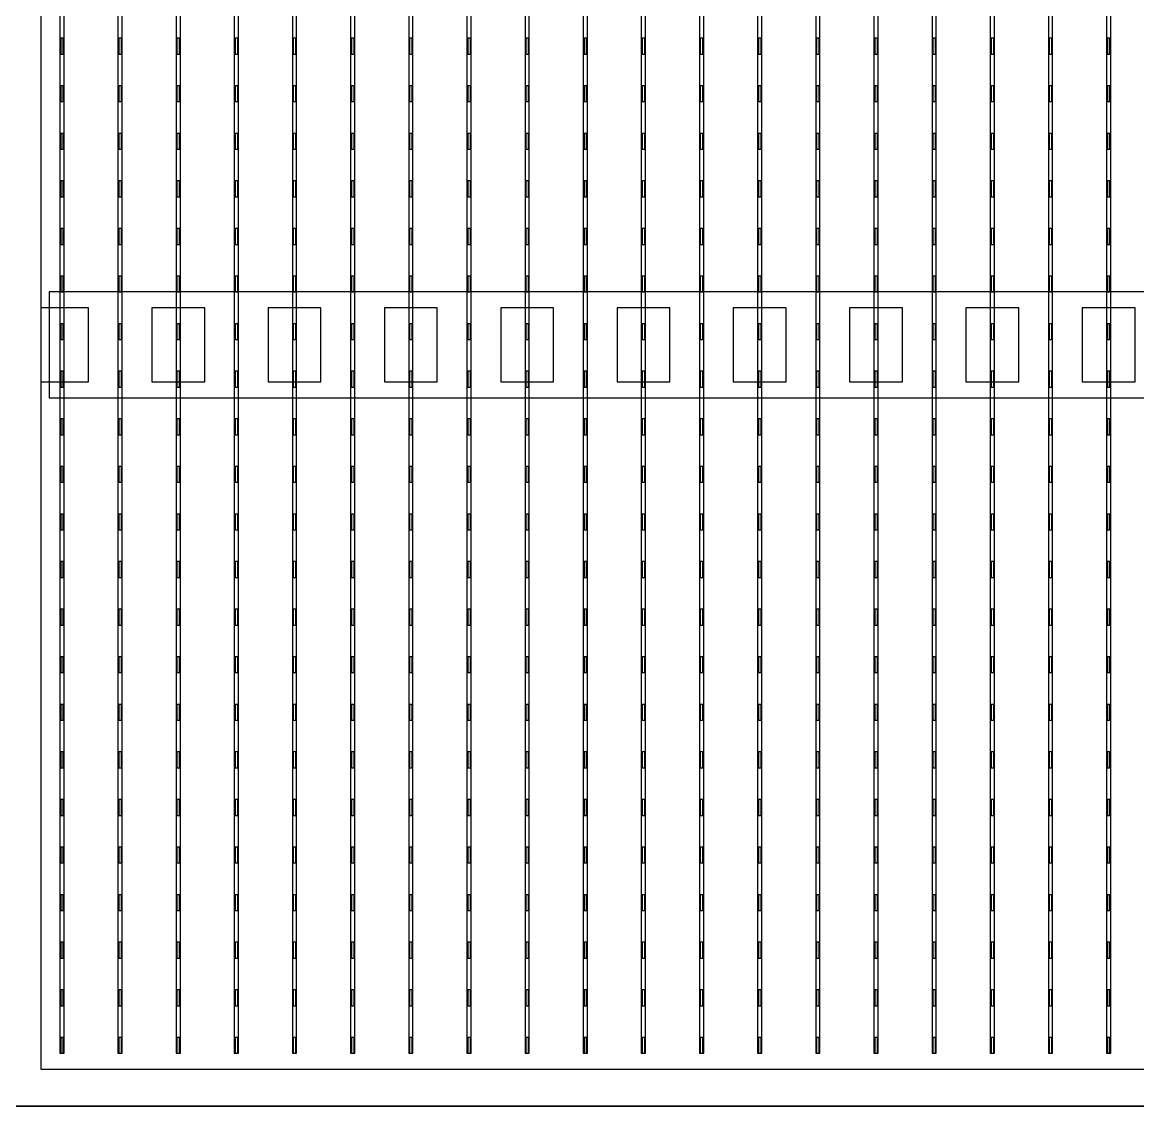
# Model space of a CAD drawing. Header units: millimetres. Extents: x -18 to 142, y -7 to 153.
# Drawn here: x 104.14 to 114.7, y 41.12 to 51.55 of the extents above; entities that cross this region are included whole.
import ezdxf

# ---------------------------------------------------------------- set-up
doc = ezdxf.new("R2010")
doc.units = ezdxf.units.MM
for name, color, linetype in [('BUSBARS', 3, 'Continuous'), ('CELLS', 5, 'Continuous'), ('CONTACT_PADS', 2, 'Continuous'), ('DICING', 4, 'Continuous'), ('FINGERS', 1, 'Continuous'), ('INSULATION', 2, 'Continuous')]:
    doc.layers.add(name, color=color, linetype=linetype)

msp = doc.modelspace()

# ---------------------------------------------------------------- linework, layer by layer
at = {"layer": 'BUSBARS'}
msp.add_lwpolyline([(124.44, 48), (124.44, 49), (104.4, 49), (104.4, 48), (124.44, 48)], close=True, dxfattribs=at)
at = {"layer": 'CELLS'}
for points in [[(124.87, 41.3), (124.87, 62.2), (103.97, 62.2), (103.97, 41.3), (124.87, 41.3)], [(124.87, 20.4), (124.87, 41.3), (103.97, 41.3), (103.97, 20.4), (124.87, 20.4)]]:
    msp.add_lwpolyline(points, close=True, dxfattribs=at)
at = {"layer": 'CONTACT_PADS'}
for points in [[(104.533, 51.25), (104.533, 51.4), (104.508, 51.4), (104.508, 51.25), (104.533, 51.25)], [(105.083, 51.25), (105.083, 51.4), (105.058, 51.4), (105.058, 51.25), (105.083, 51.25)], [(105.633, 51.25), (105.633, 51.4), (105.608, 51.4), (105.608, 51.25), (105.633, 51.25)], [(106.183, 51.25), (106.183, 51.4), (106.158, 51.4), (106.158, 51.25), (106.183, 51.25)], [(106.733, 51.25), (106.733, 51.4), (106.708, 51.4), (106.708, 51.25), (106.733, 51.25)], [(107.283, 51.25), (107.283, 51.4), (107.258, 51.4), (107.258, 51.25), (107.283, 51.25)], [(107.833, 51.25), (107.833, 51.4), (107.808, 51.4), (107.808, 51.25), (107.833, 51.25)], [(108.383, 51.25), (108.383, 51.4), (108.358, 51.4), (108.358, 51.25), (108.383, 51.25)], [(108.933, 51.25), (108.933, 51.4), (108.908, 51.4), (108.908, 51.25), (108.933, 51.25)], [(109.483, 51.25), (109.483, 51.4), (109.458, 51.4), (109.458, 51.25), (109.483, 51.25)], [(110.033, 51.25), (110.033, 51.4), (110.008, 51.4), (110.008, 51.25), (110.033, 51.25)], [(110.583, 51.25), (110.583, 51.4), (110.558, 51.4), (110.558, 51.25), (110.583, 51.25)], [(111.133, 51.25), (111.133, 51.4), (111.108, 51.4), (111.108, 51.25), (111.133, 51.25)], [(111.683, 51.25), (111.683, 51.4), (111.658, 51.4), (111.658, 51.25), (111.683, 51.25)], [(112.233, 51.25), (112.233, 51.4), (112.208, 51.4), (112.208, 51.25), (112.233, 51.25)], [(112.783, 51.25), (112.783, 51.4), (112.758, 51.4), (112.758, 51.25), (112.783, 51.25)], [(113.333, 51.25), (113.333, 51.4), (113.308, 51.4), (113.308, 51.25), (113.333, 51.25)], [(113.883, 51.25), (113.883, 51.4), (113.858, 51.4), (113.858, 51.25), (113.883, 51.25)], [(114.433, 51.25), (114.433, 51.4), (114.408, 51.4), (114.408, 51.25), (114.433, 51.25)], [(104.533, 50.8), (104.533, 50.95), (104.508, 50.95), (104.508, 50.8), (104.533, 50.8)], [(105.083, 50.8), (105.083, 50.95), (105.058, 50.95), (105.058, 50.8), (105.083, 50.8)], [(105.633, 50.8), (105.633, 50.95), (105.608, 50.95), (105.608, 50.8), (105.633, 50.8)], [(106.183, 50.8), (106.183, 50.95), (106.158, 50.95), (106.158, 50.8), (106.183, 50.8)], [(106.733, 50.8), (106.733, 50.95), (106.708, 50.95), (106.708, 50.8), (106.733, 50.8)], [(107.283, 50.8), (107.283, 50.95), (107.258, 50.95), (107.258, 50.8), (107.283, 50.8)], [(107.833, 50.8), (107.833, 50.95), (107.808, 50.95), (107.808, 50.8), (107.833, 50.8)], [(108.383, 50.8), (108.383, 50.95), (108.358, 50.95), (108.358, 50.8), (108.383, 50.8)], [(108.933, 50.8), (108.933, 50.95), (108.908, 50.95), (108.908, 50.8), (108.933, 50.8)], [(109.483, 50.8), (109.483, 50.95), (109.458, 50.95), (109.458, 50.8), (109.483, 50.8)], [(110.033, 50.8), (110.033, 50.95), (110.008, 50.95), (110.008, 50.8), (110.033, 50.8)], [(110.583, 50.8), (110.583, 50.95), (110.558, 50.95), (110.558, 50.8), (110.583, 50.8)], [(111.133, 50.8), (111.133, 50.95), (111.108, 50.95), (111.108, 50.8), (111.133, 50.8)], [(111.683, 50.8), (111.683, 50.95), (111.658, 50.95), (111.658, 50.8), (111.683, 50.8)], [(112.233, 50.8), (112.233, 50.95), (112.208, 50.95), (112.208, 50.8), (112.233, 50.8)], [(112.783, 50.8), (112.783, 50.95), (112.758, 50.95), (112.758, 50.8), (112.783, 50.8)], [(113.333, 50.8), (113.333, 50.95), (113.308, 50.95), (113.308, 50.8), (113.333, 50.8)], [(113.883, 50.8), (113.883, 50.95), (113.858, 50.95), (113.858, 50.8), (113.883, 50.8)], [(114.433, 50.8), (114.433, 50.95), (114.408, 50.95), (114.408, 50.8), (114.433, 50.8)], [(104.533, 50.35), (104.533, 50.5), (104.508, 50.5), (104.508, 50.35), (104.533, 50.35)], [(105.083, 50.35), (105.083, 50.5), (105.058, 50.5), (105.058, 50.35), (105.083, 50.35)], [(105.633, 50.35), (105.633, 50.5), (105.608, 50.5), (105.608, 50.35), (105.633, 50.35)], [(106.183, 50.35), (106.183, 50.5), (106.158, 50.5), (106.158, 50.35), (106.183, 50.35)], [(106.733, 50.35), (106.733, 50.5), (106.708, 50.5), (106.708, 50.35), (106.733, 50.35)], [(107.283, 50.35), (107.283, 50.5), (107.258, 50.5), (107.258, 50.35), (107.283, 50.35)], [(107.833, 50.35), (107.833, 50.5), (107.808, 50.5), (107.808, 50.35), (107.833, 50.35)], [(108.383, 50.35), (108.383, 50.5), (108.358, 50.5), (108.358, 50.35), (108.383, 50.35)], [(108.933, 50.35), (108.933, 50.5), (108.908, 50.5), (108.908, 50.35), (108.933, 50.35)], [(109.483, 50.35), (109.483, 50.5), (109.458, 50.5), (109.458, 50.35), (109.483, 50.35)], [(110.033, 50.35), (110.033, 50.5), (110.008, 50.5), (110.008, 50.35), (110.033, 50.35)], [(110.583, 50.35), (110.583, 50.5), (110.558, 50.5), (110.558, 50.35), (110.583, 50.35)], [(111.133, 50.35), (111.133, 50.5), (111.108, 50.5), (111.108, 50.35), (111.133, 50.35)], [(111.683, 50.35), (111.683, 50.5), (111.658, 50.5), (111.658, 50.35), (111.683, 50.35)], [(112.233, 50.35), (112.233, 50.5), (112.208, 50.5), (112.208, 50.35), (112.233, 50.35)], [(112.783, 50.35), (112.783, 50.5), (112.758, 50.5), (112.758, 50.35), (112.783, 50.35)], [(113.333, 50.35), (113.333, 50.5), (113.308, 50.5), (113.308, 50.35), (113.333, 50.35)], [(113.883, 50.35), (113.883, 50.5), (113.858, 50.5), (113.858, 50.35), (113.883, 50.35)], [(114.433, 50.35), (114.433, 50.5), (114.408, 50.5), (114.408, 50.35), (114.433, 50.35)], [(104.533, 49.9), (104.533, 50.05), (104.508, 50.05), (104.508, 49.9), (104.533, 49.9)], [(105.083, 49.9), (105.083, 50.05), (105.058, 50.05), (105.058, 49.9), (105.083, 49.9)], [(105.633, 49.9), (105.633, 50.05), (105.608, 50.05), (105.608, 49.9), (105.633, 49.9)], [(106.183, 49.9), (106.183, 50.05), (106.158, 50.05), (106.158, 49.9), (106.183, 49.9)], [(106.733, 49.9), (106.733, 50.05), (106.708, 50.05), (106.708, 49.9), (106.733, 49.9)], [(107.283, 49.9), (107.283, 50.05), (107.258, 50.05), (107.258, 49.9), (107.283, 49.9)], [(107.833, 49.9), (107.833, 50.05), (107.808, 50.05), (107.808, 49.9), (107.833, 49.9)], [(108.383, 49.9), (108.383, 50.05), (108.358, 50.05), (108.358, 49.9), (108.383, 49.9)], [(108.933, 49.9), (108.933, 50.05), (108.908, 50.05), (108.908, 49.9), (108.933, 49.9)], [(109.483, 49.9), (109.483, 50.05), (109.458, 50.05), (109.458, 49.9), (109.483, 49.9)], [(110.033, 49.9), (110.033, 50.05), (110.008, 50.05), (110.008, 49.9), (110.033, 49.9)], [(110.583, 49.9), (110.583, 50.05), (110.558, 50.05), (110.558, 49.9), (110.583, 49.9)], [(111.133, 49.9), (111.133, 50.05), (111.108, 50.05), (111.108, 49.9), (111.133, 49.9)], [(111.683, 49.9), (111.683, 50.05), (111.658, 50.05), (111.658, 49.9), (111.683, 49.9)], [(112.233, 49.9), (112.233, 50.05), (112.208, 50.05), (112.208, 49.9), (112.233, 49.9)], [(112.783, 49.9), (112.783, 50.05), (112.758, 50.05), (112.758, 49.9), (112.783, 49.9)], [(113.333, 49.9), (113.333, 50.05), (113.308, 50.05), (113.308, 49.9), (113.333, 49.9)], [(113.883, 49.9), (113.883, 50.05), (113.858, 50.05), (113.858, 49.9), (113.883, 49.9)], [(114.433, 49.9), (114.433, 50.05), (114.408, 50.05), (114.408, 49.9), (114.433, 49.9)], [(104.533, 49.45), (104.533, 49.6), (104.508, 49.6), (104.508, 49.45), (104.533, 49.45)], [(105.083, 49.45), (105.083, 49.6), (105.058, 49.6), (105.058, 49.45), (105.083, 49.45)], [(105.633, 49.45), (105.633, 49.6), (105.608, 49.6), (105.608, 49.45), (105.633, 49.45)], [(106.183, 49.45), (106.183, 49.6), (106.158, 49.6), (106.158, 49.45), (106.183, 49.45)], [(106.733, 49.45), (106.733, 49.6), (106.708, 49.6), (106.708, 49.45), (106.733, 49.45)], [(107.283, 49.45), (107.283, 49.6), (107.258, 49.6), (107.258, 49.45), (107.283, 49.45)], [(107.833, 49.45), (107.833, 49.6), (107.808, 49.6), (107.808, 49.45), (107.833, 49.45)], [(108.383, 49.45), (108.383, 49.6), (108.358, 49.6), (108.358, 49.45), (108.383, 49.45)], [(108.933, 49.45), (108.933, 49.6), (108.908, 49.6), (108.908, 49.45), (108.933, 49.45)], [(109.483, 49.45), (109.483, 49.6), (109.458, 49.6), (109.458, 49.45), (109.483, 49.45)], [(110.033, 49.45), (110.033, 49.6), (110.008, 49.6), (110.008, 49.45), (110.033, 49.45)], [(110.583, 49.45), (110.583, 49.6), (110.558, 49.6), (110.558, 49.45), (110.583, 49.45)], [(111.133, 49.45), (111.133, 49.6), (111.108, 49.6), (111.108, 49.45), (111.133, 49.45)], [(111.683, 49.45), (111.683, 49.6), (111.658, 49.6), (111.658, 49.45), (111.683, 49.45)], [(112.233, 49.45), (112.233, 49.6), (112.208, 49.6), (112.208, 49.45), (112.233, 49.45)], [(112.783, 49.45), (112.783, 49.6), (112.758, 49.6), (112.758, 49.45), (112.783, 49.45)], [(113.333, 49.45), (113.333, 49.6), (113.308, 49.6), (113.308, 49.45), (113.333, 49.45)], [(113.883, 49.45), (113.883, 49.6), (113.858, 49.6), (113.858, 49.45), (113.883, 49.45)], [(114.433, 49.45), (114.433, 49.6), (114.408, 49.6), (114.408, 49.45), (114.433, 49.45)], [(104.533, 49), (104.533, 49.15), (104.508, 49.15), (104.508, 49), (104.533, 49)], [(105.083, 49), (105.083, 49.15), (105.058, 49.15), (105.058, 49), (105.083, 49)], [(105.633, 49), (105.633, 49.15), (105.608, 49.15), (105.608, 49), (105.633, 49)], [(106.183, 49), (106.183, 49.15), (106.158, 49.15), (106.158, 49), (106.183, 49)], [(106.733, 49), (106.733, 49.15), (106.708, 49.15), (106.708, 49), (106.733, 49)], [(107.283, 49), (107.283, 49.15), (107.258, 49.15), (107.258, 49), (107.283, 49)], [(107.833, 49), (107.833, 49.15), (107.808, 49.15), (107.808, 49), (107.833, 49)], [(108.383, 49), (108.383, 49.15), (108.358, 49.15), (108.358, 49), (108.383, 49)], [(108.933, 49), (108.933, 49.15), (108.908, 49.15), (108.908, 49), (108.933, 49)], [(109.483, 49), (109.483, 49.15), (109.458, 49.15), (109.458, 49), (109.483, 49)], [(110.033, 49), (110.033, 49.15), (110.008, 49.15), (110.008, 49), (110.033, 49)], [(110.583, 49), (110.583, 49.15), (110.558, 49.15), (110.558, 49), (110.583, 49)], [(111.133, 49), (111.133, 49.15), (111.108, 49.15), (111.108, 49), (111.133, 49)], [(111.683, 49), (111.683, 49.15), (111.658, 49.15), (111.658, 49), (111.683, 49)], [(112.233, 49), (112.233, 49.15), (112.208, 49.15), (112.208, 49), (112.233, 49)], [(112.783, 49), (112.783, 49.15), (112.758, 49.15), (112.758, 49), (112.783, 49)], [(113.333, 49), (113.333, 49.15), (113.308, 49.15), (113.308, 49), (113.333, 49)], [(113.883, 49), (113.883, 49.15), (113.858, 49.15), (113.858, 49), (113.883, 49)], [(114.433, 49), (114.433, 49.15), (114.408, 49.15), (114.408, 49), (114.433, 49)], [(104.533, 48.55), (104.533, 48.7), (104.508, 48.7), (104.508, 48.55), (104.533, 48.55)], [(105.083, 48.55), (105.083, 48.7), (105.058, 48.7), (105.058, 48.55), (105.083, 48.55)], [(105.633, 48.55), (105.633, 48.7), (105.608, 48.7), (105.608, 48.55), (105.633, 48.55)], [(106.183, 48.55), (106.183, 48.7), (106.158, 48.7), (106.158, 48.55), (106.183, 48.55)], [(106.733, 48.55), (106.733, 48.7), (106.708, 48.7), (106.708, 48.55), (106.733, 48.55)], [(107.283, 48.55), (107.283, 48.7), (107.258, 48.7), (107.258, 48.55), (107.283, 48.55)], [(107.833, 48.55), (107.833, 48.7), (107.808, 48.7), (107.808, 48.55), (107.833, 48.55)], [(108.383, 48.55), (108.383, 48.7), (108.358, 48.7), (108.358, 48.55), (108.383, 48.55)], [(108.933, 48.55), (108.933, 48.7), (108.908, 48.7), (108.908, 48.55), (108.933, 48.55)], [(109.483, 48.55), (109.483, 48.7), (109.458, 48.7), (109.458, 48.55), (109.483, 48.55)], [(110.033, 48.55), (110.033, 48.7), (110.008, 48.7), (110.008, 48.55), (110.033, 48.55)], [(110.583, 48.55), (110.583, 48.7), (110.558, 48.7), (110.558, 48.55), (110.583, 48.55)], [(111.133, 48.55), (111.133, 48.7), (111.108, 48.7), (111.108, 48.55), (111.133, 48.55)], [(111.683, 48.55), (111.683, 48.7), (111.658, 48.7), (111.658, 48.55), (111.683, 48.55)], [(112.233, 48.55), (112.233, 48.7), (112.208, 48.7), (112.208, 48.55), (112.233, 48.55)], [(112.783, 48.55), (112.783, 48.7), (112.758, 48.7), (112.758, 48.55), (112.783, 48.55)], [(113.333, 48.55), (113.333, 48.7), (113.308, 48.7), (113.308, 48.55), (113.333, 48.55)], [(113.883, 48.55), (113.883, 48.7), (113.858, 48.7), (113.858, 48.55), (113.883, 48.55)], [(114.433, 48.55), (114.433, 48.7), (114.408, 48.7), (114.408, 48.55), (114.433, 48.55)], [(104.533, 48.1), (104.533, 48.25), (104.508, 48.25), (104.508, 48.1), (104.533, 48.1)], [(105.083, 48.1), (105.083, 48.25), (105.058, 48.25), (105.058, 48.1), (105.083, 48.1)], [(105.633, 48.1), (105.633, 48.25), (105.608, 48.25), (105.608, 48.1), (105.633, 48.1)], [(106.183, 48.1), (106.183, 48.25), (106.158, 48.25), (106.158, 48.1), (106.183, 48.1)], [(106.733, 48.1), (106.733, 48.25), (106.708, 48.25), (106.708, 48.1), (106.733, 48.1)], [(107.283, 48.1), (107.283, 48.25), (107.258, 48.25), (107.258, 48.1), (107.283, 48.1)], [(107.833, 48.1), (107.833, 48.25), (107.808, 48.25), (107.808, 48.1), (107.833, 48.1)], [(108.383, 48.1), (108.383, 48.25), (108.358, 48.25), (108.358, 48.1), (108.383, 48.1)], [(108.933, 48.1), (108.933, 48.25), (108.908, 48.25), (108.908, 48.1), (108.933, 48.1)], [(109.483, 48.1), (109.483, 48.25), (109.458, 48.25), (109.458, 48.1), (109.483, 48.1)], [(110.033, 48.1), (110.033, 48.25), (110.008, 48.25), (110.008, 48.1), (110.033, 48.1)], [(110.583, 48.1), (110.583, 48.25), (110.558, 48.25), (110.558, 48.1), (110.583, 48.1)], [(111.133, 48.1), (111.133, 48.25), (111.108, 48.25), (111.108, 48.1), (111.133, 48.1)], [(111.683, 48.1), (111.683, 48.25), (111.658, 48.25), (111.658, 48.1), (111.683, 48.1)], [(112.233, 48.1), (112.233, 48.25), (112.208, 48.25), (112.208, 48.1), (112.233, 48.1)], [(112.783, 48.1), (112.783, 48.25), (112.758, 48.25), (112.758, 48.1), (112.783, 48.1)], [(113.333, 48.1), (113.333, 48.25), (113.308, 48.25), (113.308, 48.1), (113.333, 48.1)], [(113.883, 48.1), (113.883, 48.25), (113.858, 48.25), (113.858, 48.1), (113.883, 48.1)], [(114.433, 48.1), (114.433, 48.25), (114.408, 48.25), (114.408, 48.1), (114.433, 48.1)], [(104.533, 47.65), (104.533, 47.8), (104.508, 47.8), (104.508, 47.65), (104.533, 47.65)], [(105.083, 47.65), (105.083, 47.8), (105.058, 47.8), (105.058, 47.65), (105.083, 47.65)], [(105.633, 47.65), (105.633, 47.8), (105.608, 47.8), (105.608, 47.65), (105.633, 47.65)], [(106.183, 47.65), (106.183, 47.8), (106.158, 47.8), (106.158, 47.65), (106.183, 47.65)], [(106.733, 47.65), (106.733, 47.8), (106.708, 47.8), (106.708, 47.65), (106.733, 47.65)], [(107.283, 47.65), (107.283, 47.8), (107.258, 47.8), (107.258, 47.65), (107.283, 47.65)], [(107.833, 47.65), (107.833, 47.8), (107.808, 47.8), (107.808, 47.65), (107.833, 47.65)], [(108.383, 47.65), (108.383, 47.8), (108.358, 47.8), (108.358, 47.65), (108.383, 47.65)], [(108.933, 47.65), (108.933, 47.8), (108.908, 47.8), (108.908, 47.65), (108.933, 47.65)], [(109.483, 47.65), (109.483, 47.8), (109.458, 47.8), (109.458, 47.65), (109.483, 47.65)], [(110.033, 47.65), (110.033, 47.8), (110.008, 47.8), (110.008, 47.65), (110.033, 47.65)], [(110.583, 47.65), (110.583, 47.8), (110.558, 47.8), (110.558, 47.65), (110.583, 47.65)], [(111.133, 47.65), (111.133, 47.8), (111.108, 47.8), (111.108, 47.65), (111.133, 47.65)], [(111.683, 47.65), (111.683, 47.8), (111.658, 47.8), (111.658, 47.65), (111.683, 47.65)], [(112.233, 47.65), (112.233, 47.8), (112.208, 47.8), (112.208, 47.65), (112.233, 47.65)], [(112.783, 47.65), (112.783, 47.8), (112.758, 47.8), (112.758, 47.65), (112.783, 47.65)], [(113.333, 47.65), (113.333, 47.8), (113.308, 47.8), (113.308, 47.65), (113.333, 47.65)], [(113.883, 47.65), (113.883, 47.8), (113.858, 47.8), (113.858, 47.65), (113.883, 47.65)], [(114.433, 47.65), (114.433, 47.8), (114.408, 47.8), (114.408, 47.65), (114.433, 47.65)], [(104.533, 47.2), (104.533, 47.35), (104.508, 47.35), (104.508, 47.2), (104.533, 47.2)], [(105.083, 47.2), (105.083, 47.35), (105.058, 47.35), (105.058, 47.2), (105.083, 47.2)], [(105.633, 47.2), (105.633, 47.35), (105.608, 47.35), (105.608, 47.2), (105.633, 47.2)], [(106.183, 47.2), (106.183, 47.35), (106.158, 47.35), (106.158, 47.2), (106.183, 47.2)], [(106.733, 47.2), (106.733, 47.35), (106.708, 47.35), (106.708, 47.2), (106.733, 47.2)], [(107.283, 47.2), (107.283, 47.35), (107.258, 47.35), (107.258, 47.2), (107.283, 47.2)], [(107.833, 47.2), (107.833, 47.35), (107.808, 47.35), (107.808, 47.2), (107.833, 47.2)], [(108.383, 47.2), (108.383, 47.35), (108.358, 47.35), (108.358, 47.2), (108.383, 47.2)], [(108.933, 47.2), (108.933, 47.35), (108.908, 47.35), (108.908, 47.2), (108.933, 47.2)], [(109.483, 47.2), (109.483, 47.35), (109.458, 47.35), (109.458, 47.2), (109.483, 47.2)], [(110.033, 47.2), (110.033, 47.35), (110.008, 47.35), (110.008, 47.2), (110.033, 47.2)], [(110.583, 47.2), (110.583, 47.35), (110.558, 47.35), (110.558, 47.2), (110.583, 47.2)], [(111.133, 47.2), (111.133, 47.35), (111.108, 47.35), (111.108, 47.2), (111.133, 47.2)], [(111.683, 47.2), (111.683, 47.35), (111.658, 47.35), (111.658, 47.2), (111.683, 47.2)], [(112.233, 47.2), (112.233, 47.35), (112.208, 47.35), (112.208, 47.2), (112.233, 47.2)], [(112.783, 47.2), (112.783, 47.35), (112.758, 47.35), (112.758, 47.2), (112.783, 47.2)], [(113.333, 47.2), (113.333, 47.35), (113.308, 47.35), (113.308, 47.2), (113.333, 47.2)], [(113.883, 47.2), (113.883, 47.35), (113.858, 47.35), (113.858, 47.2), (113.883, 47.2)], [(114.433, 47.2), (114.433, 47.35), (114.408, 47.35), (114.408, 47.2), (114.433, 47.2)], [(104.533, 46.75), (104.533, 46.9), (104.508, 46.9), (104.508, 46.75), (104.533, 46.75)], [(105.083, 46.75), (105.083, 46.9), (105.058, 46.9), (105.058, 46.75), (105.083, 46.75)], [(105.633, 46.75), (105.633, 46.9), (105.608, 46.9), (105.608, 46.75), (105.633, 46.75)], [(106.183, 46.75), (106.183, 46.9), (106.158, 46.9), (106.158, 46.75), (106.183, 46.75)], [(106.733, 46.75), (106.733, 46.9), (106.708, 46.9), (106.708, 46.75), (106.733, 46.75)], [(107.283, 46.75), (107.283, 46.9), (107.258, 46.9), (107.258, 46.75), (107.283, 46.75)], [(107.833, 46.75), (107.833, 46.9), (107.808, 46.9), (107.808, 46.75), (107.833, 46.75)], [(108.383, 46.75), (108.383, 46.9), (108.358, 46.9), (108.358, 46.75), (108.383, 46.75)], [(108.933, 46.75), (108.933, 46.9), (108.908, 46.9), (108.908, 46.75), (108.933, 46.75)], [(109.483, 46.75), (109.483, 46.9), (109.458, 46.9), (109.458, 46.75), (109.483, 46.75)], [(110.033, 46.75), (110.033, 46.9), (110.008, 46.9), (110.008, 46.75), (110.033, 46.75)], [(110.583, 46.75), (110.583, 46.9), (110.558, 46.9), (110.558, 46.75), (110.583, 46.75)], [(111.133, 46.75), (111.133, 46.9), (111.108, 46.9), (111.108, 46.75), (111.133, 46.75)], [(111.683, 46.75), (111.683, 46.9), (111.658, 46.9), (111.658, 46.75), (111.683, 46.75)], [(112.233, 46.75), (112.233, 46.9), (112.208, 46.9), (112.208, 46.75), (112.233, 46.75)], [(112.783, 46.75), (112.783, 46.9), (112.758, 46.9), (112.758, 46.75), (112.783, 46.75)], [(113.333, 46.75), (113.333, 46.9), (113.308, 46.9), (113.308, 46.75), (113.333, 46.75)], [(113.883, 46.75), (113.883, 46.9), (113.858, 46.9), (113.858, 46.75), (113.883, 46.75)], [(114.433, 46.75), (114.433, 46.9), (114.408, 46.9), (114.408, 46.75), (114.433, 46.75)], [(104.533, 46.3), (104.533, 46.45), (104.508, 46.45), (104.508, 46.3), (104.533, 46.3)], [(105.083, 46.3), (105.083, 46.45), (105.058, 46.45), (105.058, 46.3), (105.083, 46.3)], [(105.633, 46.3), (105.633, 46.45), (105.608, 46.45), (105.608, 46.3), (105.633, 46.3)], [(106.183, 46.3), (106.183, 46.45), (106.158, 46.45), (106.158, 46.3), (106.183, 46.3)], [(106.733, 46.3), (106.733, 46.45), (106.708, 46.45), (106.708, 46.3), (106.733, 46.3)], [(107.283, 46.3), (107.283, 46.45), (107.258, 46.45), (107.258, 46.3), (107.283, 46.3)], [(107.833, 46.3), (107.833, 46.45), (107.808, 46.45), (107.808, 46.3), (107.833, 46.3)], [(108.383, 46.3), (108.383, 46.45), (108.358, 46.45), (108.358, 46.3), (108.383, 46.3)], [(108.933, 46.3), (108.933, 46.45), (108.908, 46.45), (108.908, 46.3), (108.933, 46.3)], [(109.483, 46.3), (109.483, 46.45), (109.458, 46.45), (109.458, 46.3), (109.483, 46.3)], [(110.033, 46.3), (110.033, 46.45), (110.008, 46.45), (110.008, 46.3), (110.033, 46.3)], [(110.583, 46.3), (110.583, 46.45), (110.558, 46.45), (110.558, 46.3), (110.583, 46.3)], [(111.133, 46.3), (111.133, 46.45), (111.108, 46.45), (111.108, 46.3), (111.133, 46.3)], [(111.683, 46.3), (111.683, 46.45), (111.658, 46.45), (111.658, 46.3), (111.683, 46.3)], [(112.233, 46.3), (112.233, 46.45), (112.208, 46.45), (112.208, 46.3), (112.233, 46.3)], [(112.783, 46.3), (112.783, 46.45), (112.758, 46.45), (112.758, 46.3), (112.783, 46.3)], [(113.333, 46.3), (113.333, 46.45), (113.308, 46.45), (113.308, 46.3), (113.333, 46.3)], [(113.883, 46.3), (113.883, 46.45), (113.858, 46.45), (113.858, 46.3), (113.883, 46.3)], [(114.433, 46.3), (114.433, 46.45), (114.408, 46.45), (114.408, 46.3), (114.433, 46.3)], [(104.533, 45.85), (104.533, 46), (104.508, 46), (104.508, 45.85), (104.533, 45.85)], [(105.083, 45.85), (105.083, 46), (105.058, 46), (105.058, 45.85), (105.083, 45.85)], [(105.633, 45.85), (105.633, 46), (105.608, 46), (105.608, 45.85), (105.633, 45.85)], [(106.183, 45.85), (106.183, 46), (106.158, 46), (106.158, 45.85), (106.183, 45.85)], [(106.733, 45.85), (106.733, 46), (106.708, 46), (106.708, 45.85), (106.733, 45.85)], [(107.283, 45.85), (107.283, 46), (107.258, 46), (107.258, 45.85), (107.283, 45.85)], [(107.833, 45.85), (107.833, 46), (107.808, 46), (107.808, 45.85), (107.833, 45.85)], [(108.383, 45.85), (108.383, 46), (108.358, 46), (108.358, 45.85), (108.383, 45.85)], [(108.933, 45.85), (108.933, 46), (108.908, 46), (108.908, 45.85), (108.933, 45.85)], [(109.483, 45.85), (109.483, 46), (109.458, 46), (109.458, 45.85), (109.483, 45.85)], [(110.033, 45.85), (110.033, 46), (110.008, 46), (110.008, 45.85), (110.033, 45.85)], [(110.583, 45.85), (110.583, 46), (110.558, 46), (110.558, 45.85), (110.583, 45.85)], [(111.133, 45.85), (111.133, 46), (111.108, 46), (111.108, 45.85), (111.133, 45.85)], [(111.683, 45.85), (111.683, 46), (111.658, 46), (111.658, 45.85), (111.683, 45.85)], [(112.233, 45.85), (112.233, 46), (112.208, 46), (112.208, 45.85), (112.233, 45.85)], [(112.783, 45.85), (112.783, 46), (112.758, 46), (112.758, 45.85), (112.783, 45.85)], [(113.333, 45.85), (113.333, 46), (113.308, 46), (113.308, 45.85), (113.333, 45.85)], [(113.883, 45.85), (113.883, 46), (113.858, 46), (113.858, 45.85), (113.883, 45.85)], [(114.433, 45.85), (114.433, 46), (114.408, 46), (114.408, 45.85), (114.433, 45.85)], [(104.533, 45.4), (104.533, 45.55), (104.508, 45.55), (104.508, 45.4), (104.533, 45.4)], [(105.083, 45.4), (105.083, 45.55), (105.058, 45.55), (105.058, 45.4), (105.083, 45.4)], [(105.633, 45.4), (105.633, 45.55), (105.608, 45.55), (105.608, 45.4), (105.633, 45.4)], [(106.183, 45.4), (106.183, 45.55), (106.158, 45.55), (106.158, 45.4), (106.183, 45.4)], [(106.733, 45.4), (106.733, 45.55), (106.708, 45.55), (106.708, 45.4), (106.733, 45.4)], [(107.283, 45.4), (107.283, 45.55), (107.258, 45.55), (107.258, 45.4), (107.283, 45.4)], [(107.833, 45.4), (107.833, 45.55), (107.808, 45.55), (107.808, 45.4), (107.833, 45.4)], [(108.383, 45.4), (108.383, 45.55), (108.358, 45.55), (108.358, 45.4), (108.383, 45.4)], [(108.933, 45.4), (108.933, 45.55), (108.908, 45.55), (108.908, 45.4), (108.933, 45.4)], [(109.483, 45.4), (109.483, 45.55), (109.458, 45.55), (109.458, 45.4), (109.483, 45.4)], [(110.033, 45.4), (110.033, 45.55), (110.008, 45.55), (110.008, 45.4), (110.033, 45.4)], [(110.583, 45.4), (110.583, 45.55), (110.558, 45.55), (110.558, 45.4), (110.583, 45.4)], [(111.133, 45.4), (111.133, 45.55), (111.108, 45.55), (111.108, 45.4), (111.133, 45.4)], [(111.683, 45.4), (111.683, 45.55), (111.658, 45.55), (111.658, 45.4), (111.683, 45.4)], [(112.233, 45.4), (112.233, 45.55), (112.208, 45.55), (112.208, 45.4), (112.233, 45.4)], [(112.783, 45.4), (112.783, 45.55), (112.758, 45.55), (112.758, 45.4), (112.783, 45.4)], [(113.333, 45.4), (113.333, 45.55), (113.308, 45.55), (113.308, 45.4), (113.333, 45.4)], [(113.883, 45.4), (113.883, 45.55), (113.858, 45.55), (113.858, 45.4), (113.883, 45.4)], [(114.433, 45.4), (114.433, 45.55), (114.408, 45.55), (114.408, 45.4), (114.433, 45.4)], [(104.533, 44.95), (104.533, 45.1), (104.508, 45.1), (104.508, 44.95), (104.533, 44.95)], [(105.083, 44.95), (105.083, 45.1), (105.058, 45.1), (105.058, 44.95), (105.083, 44.95)], [(105.633, 44.95), (105.633, 45.1), (105.608, 45.1), (105.608, 44.95), (105.633, 44.95)], [(106.183, 44.95), (106.183, 45.1), (106.158, 45.1), (106.158, 44.95), (106.183, 44.95)], [(106.733, 44.95), (106.733, 45.1), (106.708, 45.1), (106.708, 44.95), (106.733, 44.95)], [(107.283, 44.95), (107.283, 45.1), (107.258, 45.1), (107.258, 44.95), (107.283, 44.95)], [(107.833, 44.95), (107.833, 45.1), (107.808, 45.1), (107.808, 44.95), (107.833, 44.95)], [(108.383, 44.95), (108.383, 45.1), (108.358, 45.1), (108.358, 44.95), (108.383, 44.95)], [(108.933, 44.95), (108.933, 45.1), (108.908, 45.1), (108.908, 44.95), (108.933, 44.95)], [(109.483, 44.95), (109.483, 45.1), (109.458, 45.1), (109.458, 44.95), (109.483, 44.95)], [(110.033, 44.95), (110.033, 45.1), (110.008, 45.1), (110.008, 44.95), (110.033, 44.95)], [(110.583, 44.95), (110.583, 45.1), (110.558, 45.1), (110.558, 44.95), (110.583, 44.95)], [(111.133, 44.95), (111.133, 45.1), (111.108, 45.1), (111.108, 44.95), (111.133, 44.95)], [(111.683, 44.95), (111.683, 45.1), (111.658, 45.1), (111.658, 44.95), (111.683, 44.95)], [(112.233, 44.95), (112.233, 45.1), (112.208, 45.1), (112.208, 44.95), (112.233, 44.95)], [(112.783, 44.95), (112.783, 45.1), (112.758, 45.1), (112.758, 44.95), (112.783, 44.95)], [(113.333, 44.95), (113.333, 45.1), (113.308, 45.1), (113.308, 44.95), (113.333, 44.95)], [(113.883, 44.95), (113.883, 45.1), (113.858, 45.1), (113.858, 44.95), (113.883, 44.95)], [(114.433, 44.95), (114.433, 45.1), (114.408, 45.1), (114.408, 44.95), (114.433, 44.95)], [(104.533, 44.5), (104.533, 44.65), (104.508, 44.65), (104.508, 44.5), (104.533, 44.5)], [(105.083, 44.5), (105.083, 44.65), (105.058, 44.65), (105.058, 44.5), (105.083, 44.5)], [(105.633, 44.5), (105.633, 44.65), (105.608, 44.65), (105.608, 44.5), (105.633, 44.5)], [(106.183, 44.5), (106.183, 44.65), (106.158, 44.65), (106.158, 44.5), (106.183, 44.5)], [(106.733, 44.5), (106.733, 44.65), (106.708, 44.65), (106.708, 44.5), (106.733, 44.5)], [(107.283, 44.5), (107.283, 44.65), (107.258, 44.65), (107.258, 44.5), (107.283, 44.5)], [(107.833, 44.5), (107.833, 44.65), (107.808, 44.65), (107.808, 44.5), (107.833, 44.5)], [(108.383, 44.5), (108.383, 44.65), (108.358, 44.65), (108.358, 44.5), (108.383, 44.5)], [(108.933, 44.5), (108.933, 44.65), (108.908, 44.65), (108.908, 44.5), (108.933, 44.5)], [(109.483, 44.5), (109.483, 44.65), (109.458, 44.65), (109.458, 44.5), (109.483, 44.5)], [(110.033, 44.5), (110.033, 44.65), (110.008, 44.65), (110.008, 44.5), (110.033, 44.5)], [(110.583, 44.5), (110.583, 44.65), (110.558, 44.65), (110.558, 44.5), (110.583, 44.5)], [(111.133, 44.5), (111.133, 44.65), (111.108, 44.65), (111.108, 44.5), (111.133, 44.5)], [(111.683, 44.5), (111.683, 44.65), (111.658, 44.65), (111.658, 44.5), (111.683, 44.5)], [(112.233, 44.5), (112.233, 44.65), (112.208, 44.65), (112.208, 44.5), (112.233, 44.5)], [(112.783, 44.5), (112.783, 44.65), (112.758, 44.65), (112.758, 44.5), (112.783, 44.5)], [(113.333, 44.5), (113.333, 44.65), (113.308, 44.65), (113.308, 44.5), (113.333, 44.5)], [(113.883, 44.5), (113.883, 44.65), (113.858, 44.65), (113.858, 44.5), (113.883, 44.5)], [(114.433, 44.5), (114.433, 44.65), (114.408, 44.65), (114.408, 44.5), (114.433, 44.5)], [(104.533, 44.05), (104.533, 44.2), (104.508, 44.2), (104.508, 44.05), (104.533, 44.05)], [(105.083, 44.05), (105.083, 44.2), (105.058, 44.2), (105.058, 44.05), (105.083, 44.05)], [(105.633, 44.05), (105.633, 44.2), (105.608, 44.2), (105.608, 44.05), (105.633, 44.05)], [(106.183, 44.05), (106.183, 44.2), (106.158, 44.2), (106.158, 44.05), (106.183, 44.05)], [(106.733, 44.05), (106.733, 44.2), (106.708, 44.2), (106.708, 44.05), (106.733, 44.05)], [(107.283, 44.05), (107.283, 44.2), (107.258, 44.2), (107.258, 44.05), (107.283, 44.05)], [(107.833, 44.05), (107.833, 44.2), (107.808, 44.2), (107.808, 44.05), (107.833, 44.05)], [(108.383, 44.05), (108.383, 44.2), (108.358, 44.2), (108.358, 44.05), (108.383, 44.05)], [(108.933, 44.05), (108.933, 44.2), (108.908, 44.2), (108.908, 44.05), (108.933, 44.05)], [(109.483, 44.05), (109.483, 44.2), (109.458, 44.2), (109.458, 44.05), (109.483, 44.05)], [(110.033, 44.05), (110.033, 44.2), (110.008, 44.2), (110.008, 44.05), (110.033, 44.05)], [(110.583, 44.05), (110.583, 44.2), (110.558, 44.2), (110.558, 44.05), (110.583, 44.05)], [(111.133, 44.05), (111.133, 44.2), (111.108, 44.2), (111.108, 44.05), (111.133, 44.05)], [(111.683, 44.05), (111.683, 44.2), (111.658, 44.2), (111.658, 44.05), (111.683, 44.05)], [(112.233, 44.05), (112.233, 44.2), (112.208, 44.2), (112.208, 44.05), (112.233, 44.05)], [(112.783, 44.05), (112.783, 44.2), (112.758, 44.2), (112.758, 44.05), (112.783, 44.05)], [(113.333, 44.05), (113.333, 44.2), (113.308, 44.2), (113.308, 44.05), (113.333, 44.05)], [(113.883, 44.05), (113.883, 44.2), (113.858, 44.2), (113.858, 44.05), (113.883, 44.05)], [(114.433, 44.05), (114.433, 44.2), (114.408, 44.2), (114.408, 44.05), (114.433, 44.05)], [(104.533, 43.6), (104.533, 43.75), (104.508, 43.75), (104.508, 43.6), (104.533, 43.6)], [(105.083, 43.6), (105.083, 43.75), (105.058, 43.75), (105.058, 43.6), (105.083, 43.6)], [(105.633, 43.6), (105.633, 43.75), (105.608, 43.75), (105.608, 43.6), (105.633, 43.6)], [(106.183, 43.6), (106.183, 43.75), (106.158, 43.75), (106.158, 43.6), (106.183, 43.6)], [(106.733, 43.6), (106.733, 43.75), (106.708, 43.75), (106.708, 43.6), (106.733, 43.6)], [(107.283, 43.6), (107.283, 43.75), (107.258, 43.75), (107.258, 43.6), (107.283, 43.6)], [(107.833, 43.6), (107.833, 43.75), (107.808, 43.75), (107.808, 43.6), (107.833, 43.6)], [(108.383, 43.6), (108.383, 43.75), (108.358, 43.75), (108.358, 43.6), (108.383, 43.6)], [(108.933, 43.6), (108.933, 43.75), (108.908, 43.75), (108.908, 43.6), (108.933, 43.6)], [(109.483, 43.6), (109.483, 43.75), (109.458, 43.75), (109.458, 43.6), (109.483, 43.6)], [(110.033, 43.6), (110.033, 43.75), (110.008, 43.75), (110.008, 43.6), (110.033, 43.6)], [(110.583, 43.6), (110.583, 43.75), (110.558, 43.75), (110.558, 43.6), (110.583, 43.6)], [(111.133, 43.6), (111.133, 43.75), (111.108, 43.75), (111.108, 43.6), (111.133, 43.6)], [(111.683, 43.6), (111.683, 43.75), (111.658, 43.75), (111.658, 43.6), (111.683, 43.6)], [(112.233, 43.6), (112.233, 43.75), (112.208, 43.75), (112.208, 43.6), (112.233, 43.6)], [(112.783, 43.6), (112.783, 43.75), (112.758, 43.75), (112.758, 43.6), (112.783, 43.6)], [(113.333, 43.6), (113.333, 43.75), (113.308, 43.75), (113.308, 43.6), (113.333, 43.6)], [(113.883, 43.6), (113.883, 43.75), (113.858, 43.75), (113.858, 43.6), (113.883, 43.6)], [(114.433, 43.6), (114.433, 43.75), (114.408, 43.75), (114.408, 43.6), (114.433, 43.6)], [(104.533, 43.15), (104.533, 43.3), (104.508, 43.3), (104.508, 43.15), (104.533, 43.15)], [(105.083, 43.15), (105.083, 43.3), (105.058, 43.3), (105.058, 43.15), (105.083, 43.15)], [(105.633, 43.15), (105.633, 43.3), (105.608, 43.3), (105.608, 43.15), (105.633, 43.15)], [(106.183, 43.15), (106.183, 43.3), (106.158, 43.3), (106.158, 43.15), (106.183, 43.15)], [(106.733, 43.15), (106.733, 43.3), (106.708, 43.3), (106.708, 43.15), (106.733, 43.15)], [(107.283, 43.15), (107.283, 43.3), (107.258, 43.3), (107.258, 43.15), (107.283, 43.15)], [(107.833, 43.15), (107.833, 43.3), (107.808, 43.3), (107.808, 43.15), (107.833, 43.15)], [(108.383, 43.15), (108.383, 43.3), (108.358, 43.3), (108.358, 43.15), (108.383, 43.15)], [(108.933, 43.15), (108.933, 43.3), (108.908, 43.3), (108.908, 43.15), (108.933, 43.15)], [(109.483, 43.15), (109.483, 43.3), (109.458, 43.3), (109.458, 43.15), (109.483, 43.15)], [(110.033, 43.15), (110.033, 43.3), (110.008, 43.3), (110.008, 43.15), (110.033, 43.15)], [(110.583, 43.15), (110.583, 43.3), (110.558, 43.3), (110.558, 43.15), (110.583, 43.15)], [(111.133, 43.15), (111.133, 43.3), (111.108, 43.3), (111.108, 43.15), (111.133, 43.15)], [(111.683, 43.15), (111.683, 43.3), (111.658, 43.3), (111.658, 43.15), (111.683, 43.15)], [(112.233, 43.15), (112.233, 43.3), (112.208, 43.3), (112.208, 43.15), (112.233, 43.15)], [(112.783, 43.15), (112.783, 43.3), (112.758, 43.3), (112.758, 43.15), (112.783, 43.15)], [(113.333, 43.15), (113.333, 43.3), (113.308, 43.3), (113.308, 43.15), (113.333, 43.15)], [(113.883, 43.15), (113.883, 43.3), (113.858, 43.3), (113.858, 43.15), (113.883, 43.15)], [(114.433, 43.15), (114.433, 43.3), (114.408, 43.3), (114.408, 43.15), (114.433, 43.15)], [(104.533, 42.7), (104.533, 42.85), (104.508, 42.85), (104.508, 42.7), (104.533, 42.7)], [(105.083, 42.7), (105.083, 42.85), (105.058, 42.85), (105.058, 42.7), (105.083, 42.7)], [(105.633, 42.7), (105.633, 42.85), (105.608, 42.85), (105.608, 42.7), (105.633, 42.7)], [(106.183, 42.7), (106.183, 42.85), (106.158, 42.85), (106.158, 42.7), (106.183, 42.7)], [(106.733, 42.7), (106.733, 42.85), (106.708, 42.85), (106.708, 42.7), (106.733, 42.7)], [(107.283, 42.7), (107.283, 42.85), (107.258, 42.85), (107.258, 42.7), (107.283, 42.7)], [(107.833, 42.7), (107.833, 42.85), (107.808, 42.85), (107.808, 42.7), (107.833, 42.7)], [(108.383, 42.7), (108.383, 42.85), (108.358, 42.85), (108.358, 42.7), (108.383, 42.7)], [(108.933, 42.7), (108.933, 42.85), (108.908, 42.85), (108.908, 42.7), (108.933, 42.7)], [(109.483, 42.7), (109.483, 42.85), (109.458, 42.85), (109.458, 42.7), (109.483, 42.7)], [(110.033, 42.7), (110.033, 42.85), (110.008, 42.85), (110.008, 42.7), (110.033, 42.7)], [(110.583, 42.7), (110.583, 42.85), (110.558, 42.85), (110.558, 42.7), (110.583, 42.7)], [(111.133, 42.7), (111.133, 42.85), (111.108, 42.85), (111.108, 42.7), (111.133, 42.7)], [(111.683, 42.7), (111.683, 42.85), (111.658, 42.85), (111.658, 42.7), (111.683, 42.7)], [(112.233, 42.7), (112.233, 42.85), (112.208, 42.85), (112.208, 42.7), (112.233, 42.7)], [(112.783, 42.7), (112.783, 42.85), (112.758, 42.85), (112.758, 42.7), (112.783, 42.7)], [(113.333, 42.7), (113.333, 42.85), (113.308, 42.85), (113.308, 42.7), (113.333, 42.7)], [(113.883, 42.7), (113.883, 42.85), (113.858, 42.85), (113.858, 42.7), (113.883, 42.7)], [(114.433, 42.7), (114.433, 42.85), (114.408, 42.85), (114.408, 42.7), (114.433, 42.7)], [(104.533, 42.25), (104.533, 42.4), (104.508, 42.4), (104.508, 42.25), (104.533, 42.25)], [(105.083, 42.25), (105.083, 42.4), (105.058, 42.4), (105.058, 42.25), (105.083, 42.25)], [(105.633, 42.25), (105.633, 42.4), (105.608, 42.4), (105.608, 42.25), (105.633, 42.25)], [(106.183, 42.25), (106.183, 42.4), (106.158, 42.4), (106.158, 42.25), (106.183, 42.25)], [(106.733, 42.25), (106.733, 42.4), (106.708, 42.4), (106.708, 42.25), (106.733, 42.25)], [(107.283, 42.25), (107.283, 42.4), (107.258, 42.4), (107.258, 42.25), (107.283, 42.25)], [(107.833, 42.25), (107.833, 42.4), (107.808, 42.4), (107.808, 42.25), (107.833, 42.25)], [(108.383, 42.25), (108.383, 42.4), (108.358, 42.4), (108.358, 42.25), (108.383, 42.25)], [(108.933, 42.25), (108.933, 42.4), (108.908, 42.4), (108.908, 42.25), (108.933, 42.25)], [(109.483, 42.25), (109.483, 42.4), (109.458, 42.4), (109.458, 42.25), (109.483, 42.25)], [(110.033, 42.25), (110.033, 42.4), (110.008, 42.4), (110.008, 42.25), (110.033, 42.25)], [(110.583, 42.25), (110.583, 42.4), (110.558, 42.4), (110.558, 42.25), (110.583, 42.25)], [(111.133, 42.25), (111.133, 42.4), (111.108, 42.4), (111.108, 42.25), (111.133, 42.25)], [(111.683, 42.25), (111.683, 42.4), (111.658, 42.4), (111.658, 42.25), (111.683, 42.25)], [(112.233, 42.25), (112.233, 42.4), (112.208, 42.4), (112.208, 42.25), (112.233, 42.25)], [(112.783, 42.25), (112.783, 42.4), (112.758, 42.4), (112.758, 42.25), (112.783, 42.25)], [(113.333, 42.25), (113.333, 42.4), (113.308, 42.4), (113.308, 42.25), (113.333, 42.25)], [(113.883, 42.25), (113.883, 42.4), (113.858, 42.4), (113.858, 42.25), (113.883, 42.25)], [(114.433, 42.25), (114.433, 42.4), (114.408, 42.4), (114.408, 42.25), (114.433, 42.25)], [(104.533, 41.8), (104.533, 41.95), (104.508, 41.95), (104.508, 41.8), (104.533, 41.8)], [(105.083, 41.8), (105.083, 41.95), (105.058, 41.95), (105.058, 41.8), (105.083, 41.8)], [(105.633, 41.8), (105.633, 41.95), (105.608, 41.95), (105.608, 41.8), (105.633, 41.8)], [(106.183, 41.8), (106.183, 41.95), (106.158, 41.95), (106.158, 41.8), (106.183, 41.8)], [(106.733, 41.8), (106.733, 41.95), (106.708, 41.95), (106.708, 41.8), (106.733, 41.8)], [(107.283, 41.8), (107.283, 41.95), (107.258, 41.95), (107.258, 41.8), (107.283, 41.8)], [(107.833, 41.8), (107.833, 41.95), (107.808, 41.95), (107.808, 41.8), (107.833, 41.8)], [(108.383, 41.8), (108.383, 41.95), (108.358, 41.95), (108.358, 41.8), (108.383, 41.8)], [(108.933, 41.8), (108.933, 41.95), (108.908, 41.95), (108.908, 41.8), (108.933, 41.8)], [(109.483, 41.8), (109.483, 41.95), (109.458, 41.95), (109.458, 41.8), (109.483, 41.8)], [(110.033, 41.8), (110.033, 41.95), (110.008, 41.95), (110.008, 41.8), (110.033, 41.8)], [(110.583, 41.8), (110.583, 41.95), (110.558, 41.95), (110.558, 41.8), (110.583, 41.8)], [(111.133, 41.8), (111.133, 41.95), (111.108, 41.95), (111.108, 41.8), (111.133, 41.8)], [(111.683, 41.8), (111.683, 41.95), (111.658, 41.95), (111.658, 41.8), (111.683, 41.8)], [(112.233, 41.8), (112.233, 41.95), (112.208, 41.95), (112.208, 41.8), (112.233, 41.8)], [(112.783, 41.8), (112.783, 41.95), (112.758, 41.95), (112.758, 41.8), (112.783, 41.8)], [(113.333, 41.8), (113.333, 41.95), (113.308, 41.95), (113.308, 41.8), (113.333, 41.8)], [(113.883, 41.8), (113.883, 41.95), (113.858, 41.95), (113.858, 41.8), (113.883, 41.8)], [(114.433, 41.8), (114.433, 41.95), (114.408, 41.95), (114.408, 41.8), (114.433, 41.8)]]:
    msp.add_lwpolyline(points, close=True, dxfattribs=at)
at = {"layer": 'DICING'}
msp.add_line((-17.83, 41.3), (142.17, 41.3), dxfattribs=at)
msp.add_line((-17.83, 41.3), (142.17, 41.3), dxfattribs=at)
msp.add_line((-17.83, 41.3), (142.17, 41.3), dxfattribs=at)
msp.add_line((-17.83, 41.3), (142.17, 41.3), dxfattribs=at)
msp.add_line((-17.83, 41.3), (142.17, 41.3), dxfattribs=at)
msp.add_line((-17.83, 41.3), (142.17, 41.3), dxfattribs=at)
msp.add_line((-17.83, 41.3), (142.17, 41.3), dxfattribs=at)
msp.add_line((-17.83, 41.3), (142.17, 41.3), dxfattribs=at)
msp.add_line((-17.83, 41.3), (142.17, 41.3), dxfattribs=at)
msp.add_line((-17.83, 41.3), (142.17, 41.3), dxfattribs=at)
msp.add_line((-17.83, 41.3), (142.17, 41.3), dxfattribs=at)
msp.add_line((-17.83, 41.3), (142.17, 41.3), dxfattribs=at)
msp.add_line((-17.83, 41.3), (142.17, 41.3), dxfattribs=at)
msp.add_line((-17.83, 41.3), (142.17, 41.3), dxfattribs=at)
msp.add_line((-17.83, 41.3), (142.17, 41.3), dxfattribs=at)
msp.add_line((-17.83, 41.3), (142.17, 41.3), dxfattribs=at)
msp.add_line((-17.83, 41.3), (142.17, 41.3), dxfattribs=at)
msp.add_line((-17.83, 41.3), (142.17, 41.3), dxfattribs=at)
msp.add_line((-17.83, 41.3), (142.17, 41.3), dxfattribs=at)
msp.add_line((-17.83, 41.3), (142.17, 41.3), dxfattribs=at)
msp.add_line((-17.83, 41.3), (142.17, 41.3), dxfattribs=at)
msp.add_line((-17.83, 41.3), (142.17, 41.3), dxfattribs=at)
msp.add_line((-17.83, 41.3), (142.17, 41.3), dxfattribs=at)
msp.add_line((-17.83, 41.3), (142.17, 41.3), dxfattribs=at)
msp.add_line((-17.83, 41.3), (142.17, 41.3), dxfattribs=at)
msp.add_line((-17.83, 41.3), (142.17, 41.3), dxfattribs=at)
msp.add_line((-17.83, 41.3), (142.17, 41.3), dxfattribs=at)
msp.add_line((-17.83, 41.3), (142.17, 41.3), dxfattribs=at)
msp.add_line((-17.83, 41.3), (142.17, 41.3), dxfattribs=at)
msp.add_line((-17.83, 41.3), (142.17, 41.3), dxfattribs=at)
msp.add_line((-17.83, 41.3), (142.17, 41.3), dxfattribs=at)
msp.add_line((-17.83, 41.3), (142.17, 41.3), dxfattribs=at)
msp.add_line((-17.83, 41.3), (142.17, 41.3), dxfattribs=at)
msp.add_line((-17.83, 41.3), (142.17, 41.3), dxfattribs=at)
msp.add_line((-17.83, 41.3), (142.17, 41.3), dxfattribs=at)
msp.add_line((-17.83, 41.3), (142.17, 41.3), dxfattribs=at)
at = {"layer": 'FINGERS'}
for points in [[(104.54, 41.8), (104.54, 61.7), (104.5, 61.7), (104.5, 41.8), (104.54, 41.8)], [(105.09, 41.8), (105.09, 61.7), (105.05, 61.7), (105.05, 41.8), (105.09, 41.8)], [(105.64, 41.8), (105.64, 61.7), (105.6, 61.7), (105.6, 41.8), (105.64, 41.8)], [(106.19, 41.8), (106.19, 61.7), (106.15, 61.7), (106.15, 41.8), (106.19, 41.8)], [(106.74, 41.8), (106.74, 61.7), (106.7, 61.7), (106.7, 41.8), (106.74, 41.8)], [(107.29, 41.8), (107.29, 61.7), (107.25, 61.7), (107.25, 41.8), (107.29, 41.8)], [(107.84, 41.8), (107.84, 61.7), (107.8, 61.7), (107.8, 41.8), (107.84, 41.8)], [(108.39, 41.8), (108.39, 61.7), (108.35, 61.7), (108.35, 41.8), (108.39, 41.8)], [(108.94, 41.8), (108.94, 61.7), (108.9, 61.7), (108.9, 41.8), (108.94, 41.8)], [(109.49, 41.8), (109.49, 61.7), (109.45, 61.7), (109.45, 41.8), (109.49, 41.8)], [(110.04, 41.8), (110.04, 61.7), (110, 61.7), (110, 41.8), (110.04, 41.8)], [(110.59, 41.8), (110.59, 61.7), (110.55, 61.7), (110.55, 41.8), (110.59, 41.8)], [(111.14, 41.8), (111.14, 61.7), (111.1, 61.7), (111.1, 41.8), (111.14, 41.8)], [(111.69, 41.8), (111.69, 61.7), (111.65, 61.7), (111.65, 41.8), (111.69, 41.8)], [(112.24, 41.8), (112.24, 61.7), (112.2, 61.7), (112.2, 41.8), (112.24, 41.8)], [(112.79, 41.8), (112.79, 61.7), (112.75, 61.7), (112.75, 41.8), (112.79, 41.8)], [(113.34, 41.8), (113.34, 61.7), (113.3, 61.7), (113.3, 41.8), (113.34, 41.8)], [(113.89, 41.8), (113.89, 61.7), (113.85, 61.7), (113.85, 41.8), (113.89, 41.8)], [(114.44, 41.8), (114.44, 61.7), (114.4, 61.7), (114.4, 41.8), (114.44, 41.8)]]:
    msp.add_lwpolyline(points, close=True, dxfattribs=at)
at = {"layer": 'INSULATION'}
for points in [[(124.52, 41.65), (124.52, 61.85), (104.32, 61.85), (104.32, 41.65), (124.52, 41.65)], [(104.77, 48.15), (104.77, 48.85), (104.32, 48.85), (104.32, 48.15), (104.77, 48.15)], [(105.87, 48.15), (105.87, 48.85), (105.37, 48.85), (105.37, 48.15), (105.87, 48.15)], [(106.97, 48.15), (106.97, 48.85), (106.47, 48.85), (106.47, 48.15), (106.97, 48.15)], [(108.07, 48.15), (108.07, 48.85), (107.57, 48.85), (107.57, 48.15), (108.07, 48.15)], [(109.17, 48.15), (109.17, 48.85), (108.67, 48.85), (108.67, 48.15), (109.17, 48.15)], [(110.27, 48.15), (110.27, 48.85), (109.77, 48.85), (109.77, 48.15), (110.27, 48.15)], [(111.37, 48.15), (111.37, 48.85), (110.87, 48.85), (110.87, 48.15), (111.37, 48.15)], [(112.47, 48.15), (112.47, 48.85), (111.97, 48.85), (111.97, 48.15), (112.47, 48.15)], [(113.57, 48.15), (113.57, 48.85), (113.07, 48.85), (113.07, 48.15), (113.57, 48.15)], [(114.67, 48.15), (114.67, 48.85), (114.17, 48.85), (114.17, 48.15), (114.67, 48.15)]]:
    msp.add_lwpolyline(points, close=True, dxfattribs=at)

doc.saveas('drawing.dxf')
